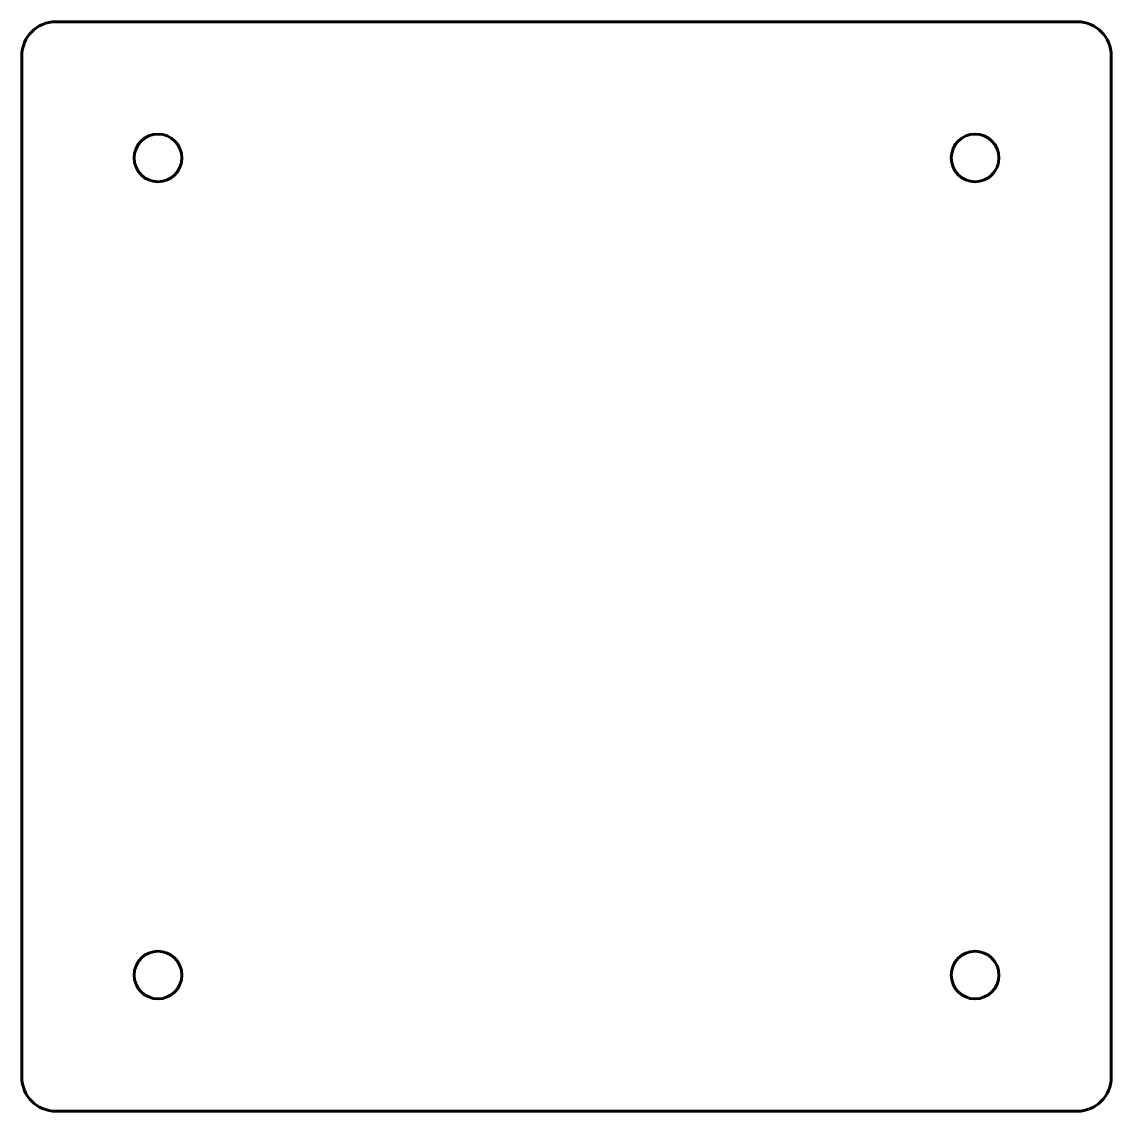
# Model space of a CAD drawing. Header units: millimetres. Extents: x -193 to -33, y -104 to 56.
import ezdxf

# ---------------------------------------------------------------- set-up
doc = ezdxf.new("R2010")
doc.units = ezdxf.units.MM
doc.linetypes.add('K5LT32769', pattern=[0])
doc.layers.add('Системный слой', color=7, linetype='Continuous')

# ---------------------------------------------------------------- blocks, each defined once
blk = doc.blocks.new('U0')
at = {"layer": 'Системный слой', "color": 5, "linetype": 'K5LT32769', "lineweight": 60, "true_color": 0x0000ff}
for p, q in [((-38.34, 56.32), (-188.34, 56.32)), ((-193.34, 51.32), (-193.34, -98.68)), ((-33.34, -98.68), (-33.34, 51.32)), ((-188.34, -103.68), (-38.34, -103.68))]:
    blk.add_line(p, q, dxfattribs=at)
for centre, start, end in [((-188.34, 51.32), 90, 180), ((-38.34, 51.32), 0, 90), ((-188.34, -98.68), 180, 270), ((-38.34, -98.68), 270, 0)]:
    blk.add_arc(centre, 5, start, end, dxfattribs=at)

msp = doc.modelspace()

# ---------------------------------------------------------------- linework, layer by layer
at = {"layer": 'Системный слой', "color": 5, "linetype": 'K5LT32769', "lineweight": 60, "true_color": 0x0000ff}
for centre in [(-173.34, 36.32), (-53.34, 36.32), (-173.34, -83.68), (-53.34, -83.68)]:
    msp.add_circle(centre, 3.5, dxfattribs=at)

# ---------------------------------------------------------------- block references
at = {"layer": 'Системный слой'}
msp.add_blockref('U0', (0, 0), dxfattribs=at)

doc.saveas('drawing.dxf')
